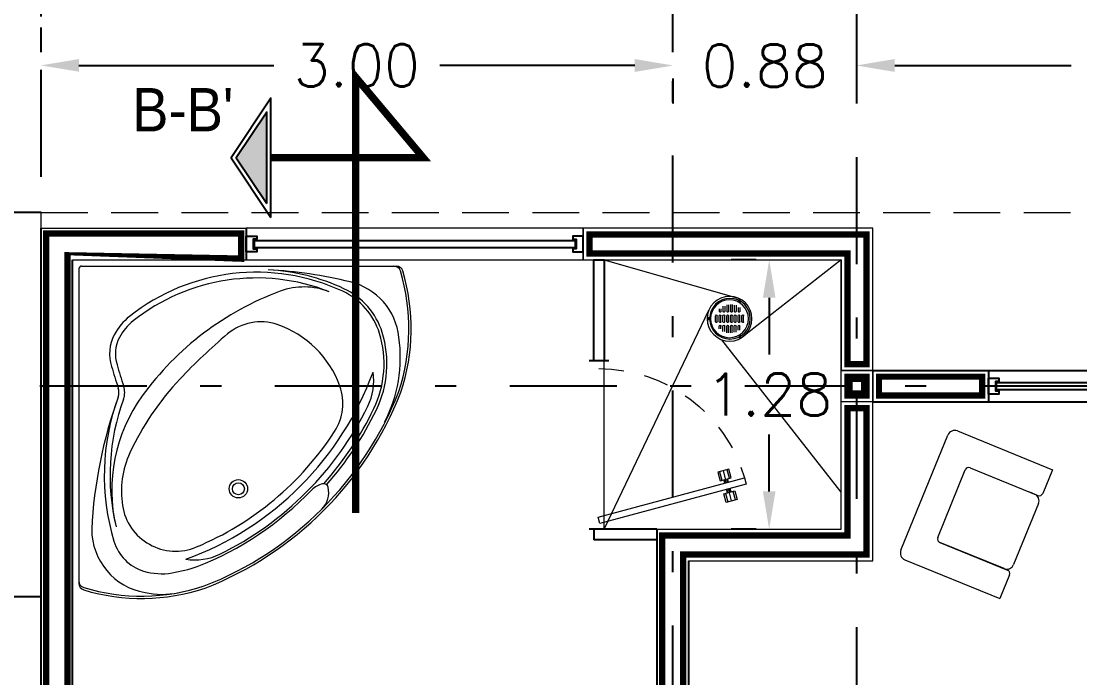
# Model space of a CAD drawing. Header units: millimetres. Extents: x 246.6 to 325.5, y -2 to 41.7.
# Drawn here: x 270.73 to 275.76, y 33.59 to 36.71 of the extents above; entities that cross this region are included whole.
import ezdxf

# ---------------------------------------------------------------- set-up
doc = ezdxf.new("R2010")
doc.units = ezdxf.units.MM
doc.header["$LTSCALE"] = 0.05
doc.header["$PDMODE"] = 35
for name, pattern in [('DASHDOT', [25.399999999999995, 12.7, -6.349999999999998, 0, -6.349999999999998]), ('DASHED', [19.049999999999997, 12.7, -6.349999999999998]), ('DASHED2', [9.524999999999995, 6.349999999999998, -3.174999999999998])]:
    doc.linetypes.add(name, pattern=pattern)
for name, color, linetype in [('Aluminio', 254, 'Continuous'), ('Cancel_1', 163, 'Continuous'), ('EJES', 1, 'DASHDOT'), ('LINEAS', 9, 'Continuous'), ('muro', 7, 'Continuous')]:
    doc.layers.add(name, color=color, linetype=linetype)
for name, color, linetype, lineweight in [('CORTES', 4, 'Continuous', 18), ('MUEBLES', 175, 'Continuous', 13), ('MUROS', 7, 'Continuous', 18), ('PUERTAS', 175, 'Continuous', 9), ('VENTANAS', 175, 'Continuous', 9), ('VOLADOS', 6, 'DASHED2', 15)]:
    doc.layers.add(name, color=color, linetype=linetype, lineweight=lineweight)
doc.styles.add('ROMANS', font='romans.shx', dxfattribs={"height": 0.2})
doc.styles.get("Standard").update_dxf_attribs({"font": 'arial.ttf'})
doc.dimstyles.get("Standard").update_dxf_attribs({"dimtxt": 0.2, "dimasz": 0.18, "dimexe": 0.18, "dimexo": 0.0625, "dimgap": 0.09, "dimtad": 0, "dimtih": 1, "dimtoh": 1, "dimzin": 0, "dimdsep": 46, "dimtxsty": 'ROMANS', "dimcen": 0.09, "dimclrd": 3, "dimclrt": 256, "dimadec": 0, "dimazin": 0, "dimtfac": 1, "dimtofl": 0, "dimtmove": 0, "dimatfit": 3, "dimfxl": 0, "dimtolj": 1, "dimtzin": 0, "dimarcsym": 0})

# ---------------------------------------------------------------- blocks, each defined once
blk = doc.blocks.new('*D44')
at = {"color": 0, "lineweight": -2, "transparency": 16777216}
for p, q in [((274.6969679762289, 36.55747065420189), (274.6969679762289, 36.67615827380275)), ((277.5219679762285, 36.18547574706405), (277.5219679762285, 36.67615827380275))]:
    blk.add_line(p, q, dxfattribs=at)
at = {"color": 3, "lineweight": -2, "transparency": 16777216}
for p, q in [((274.8769679762289, 36.49615827380275), (275.7147060714668, 36.49615827380275)), ((277.3419679762285, 36.49615827380275), (276.5042298809906, 36.49615827380275))]:
    blk.add_line(p, q, dxfattribs=at)
at = {"color": 3, "transparency": 16777216}
for points in [[(274.8769679762289, 36.52615827380275), (274.8769679762289, 36.46615827380275), (274.6969679762289, 36.49615827380275)], [(277.3419679762285, 36.52615827380275), (277.3419679762285, 36.46615827380275), (277.5219679762285, 36.49615827380275)]]:
    blk.add_solid(points, dxfattribs=at)
at = {"layer": 'DEFPOINTS', "color": 0, "transparency": 16777216}
for p in [(274.6969679762289, 36.49497065420189), (277.5219679762285, 36.49615827380275), (277.5219679762285, 36.12297574706405)]:
    blk.add_point(p, dxfattribs=at)
at = {"transparency": 16777216, "insert": (276.1094679762287, 36.49615827380275), "char_height": 0.2, "attachment_point": 5, "style": 'ROMANS'}
blk.add_mtext('\\A1;2.83', dxfattribs=at)
blk = doc.blocks.new('*D45')
at = {"color": 0, "lineweight": -2, "transparency": 16777216}
for p, q in [((270.8219679762288, 36.55865827380279), (270.8219679762288, 36.67615827380279)), ((273.821967976244, 36.55865827380279), (273.821967976244, 36.67615827380279))]:
    blk.add_line(p, q, dxfattribs=at)
at = {"color": 3, "lineweight": -2, "transparency": 16777216}
for p, q in [((271.0019679762289, 36.49615827380279), (271.9272060714746, 36.49615827380279)), ((273.641967976244, 36.49615827380279), (272.7167298809983, 36.49615827380279))]:
    blk.add_line(p, q, dxfattribs=at)
at = {"color": 3, "transparency": 16777216}
for points in [[(271.0019679762289, 36.52615827380279), (271.0019679762289, 36.46615827380279), (270.8219679762288, 36.49615827380279)], [(273.641967976244, 36.52615827380279), (273.641967976244, 36.46615827380279), (273.821967976244, 36.49615827380279)]]:
    blk.add_solid(points, dxfattribs=at)
at = {"layer": 'DEFPOINTS', "color": 0, "transparency": 16777216}
for p in [(270.8219679762288, 36.49615827380279), (270.8219679762288, 36.49615827380279), (273.821967976244, 36.49615827380279)]:
    blk.add_point(p, dxfattribs=at)
at = {"transparency": 16777216, "insert": (272.3219679762365, 36.49615827380279), "char_height": 0.2, "attachment_point": 5, "style": 'ROMANS'}
blk.add_mtext('\\A1;3.00', dxfattribs=at)
blk = doc.blocks.new('*D75')
at = {"layer": 'DEFPOINTS', "color": 0, "transparency": 16777216}
for p in [(273.821967976244, 36.49615827380279), (274.6969679762289, 36.49497065420189), (274.6969679762289, 36.27538486387154)]:
    blk.add_point(p, dxfattribs=at)
at = {"layer": 'MUROS', "color": 0, "lineweight": -2, "transparency": 16777216}
for p, q in [((274.6969679762289, 36.33788486387154), (274.6969679762289, 36.67497065420189)), ((273.821967976244, 36.43365827380279), (273.821967976244, 36.31497065420189))]:
    blk.add_line(p, q, dxfattribs=at)
at = {"layer": 'MUROS', "color": 3, "lineweight": -2, "transparency": 16777216}
for p, q in [((273.641967976244, 36.49497065420189), (273.461967976244, 36.49497065420189)), ((274.8769679762289, 36.49497065420189), (275.0569679762289, 36.49497065420189))]:
    blk.add_line(p, q, dxfattribs=at)
at = {"layer": 'MUROS', "color": 3, "transparency": 16777216}
for points in [[(273.641967976244, 36.52497065420189), (273.641967976244, 36.46497065420188), (273.821967976244, 36.49497065420189)], [(274.8769679762289, 36.52497065420189), (274.8769679762289, 36.46497065420188), (274.6969679762289, 36.49497065420189)]]:
    blk.add_solid(points, dxfattribs=at)
at = {"layer": 'MUROS', "transparency": 16777216, "insert": (274.2594679762365, 36.49497065420189), "char_height": 0.2, "attachment_point": 5, "style": 'ROMANS'}
blk.add_mtext('\\A1;0.88', dxfattribs=at)
blk = doc.blocks.new('BA-BA')
for p, q in [((-0.0084852813743055, -0.0035147186257518), (-0.9793372532965348, -0.9743666905480948)), ((0.0084852813743055, -0.0035147186257518), (0.9793372532965348, -0.9743666905480948))]:
    blk.add_line(p, q)
for radius in [0.04, 0.026]:
    blk.add_circle((-0.1949999999999363, -1.175029437251509), radius)
for centre, radius, start, end in [((0, -0.0119999999999436), 0.012, 44.99999999999933, 135), ((-0.0489999999999782, -0.4880294372514982), 0.1797860412738323, 107.4027041313563, 152.6931911842173), ((-0.02800000000002, -0.5550294372515056), 0.25, 83.3209191682605, 107.4027041313563), ((-0.1029180851869569, -1.194792449992746), 0.8941346380686018, 20.10851221009806, 83.3209191682605), ((-0.0489999999999782, -0.4880294372514982), 0.1547860412738323, 107.4027041313563, 152.6931911842173), ((-0.02800000000002, -0.5550294372515056), 0.225, 83.3209191682605, 107.4027041313563), ((-0.1029180851869569, -1.194792449992746), 0.8691346380686018, 23.61018243749341, 83.3209191682605), ((1.536759657658194, -1.381867154548444), 2, 150.7804327463845, 153.6129689028735), ((1.536759657658194, -1.381867154548444), 1.975, 150.7804327463845, 153.6129689028735), ((-0.3086138461519567, -0.4663363623656096), 0.06, 295.2101535024653, 333.6129689028734), ((-0.3086138461519567, -0.4663363623656096), 0.085, 295.2101535024653, 333.6129689028734), ((0.5688217939843981, -2.330124627544478), 2, 115.210153502465, 132.1370170086669), ((0.1391460865211229, -1.427123041442996), 1, 114.9805106190402, 151.6838555460162), ((0.1391460865211229, -1.427123041442996), 0.975, 114.9805106190402, 148.286937730608), ((-0.0947940271867083, -1.282565014345209), 0.7000000000000001, 99.0902479923896, 148.2869363569319), ((0, -1.875029437251555), 1.3, 65.25533230578897, 99.09024913751585), ((-0.1029180851869569, -1.194792449992746), 0.9066346380686018, 20.10851221009806, 41.75566451191831), ((-0.9185594145703816, -1.922925017917805), 2, 31.37108601119981, 41.75566365712214), ((0, -1.875029437251555), 1.22, 91.72165821479523, 110.1046045688653), ((0.0384566007505782, -3.154451607552913), 2.5, 85.17026886927493, 91.72166184632007), ((0.2300000000000182, -0.8875294372514873), 0.225, 26.26663835708304, 85.17025868386614), ((-0.281862843621866, -1.104994803364547), 0.4, 110.1046031343321, 143.7933551846801), ((0.4185751957509183, -0.9668472939002868), 0.3, 23.61018816998683, 65.2553275836039), ((0.0374999999999091, -0.9825294372515144), 0.4396654373670808, 334.550366154137, 26.26663835708306), ((-0.5750000000000455, -1.045029437251514), 0.28, 134.9999999999999, 215.29351267078), ((-0.4149999999999637, -1.007529437251491), 0.235, 143.7933521223417, 247.7124267084094), ((0.4549999999999273, -0.9905294372515528), 0.3, 332.1675373455565, 20.10851332542889), ((0.4549999999999273, -0.9905294372515528), 0.3125, 332.1675373455565, 20.10851332542889), ((0.5499999999999546, -1.027529437251473), 0.28, 321.2638071184727, 31.3710860111998), ((-0.9507390100218344, -0.9881948541445807), 0.03, 134.9999999999999, 208.130468182254), ((-0.5699999999999364, -1.045029437251514), 0.1944668260138365, 151.683852333515, 207.9579852990906), ((0.9507390100218344, -0.9881948541445807), 0.03, 331.8695318177461, 45.00000000000009), ((-0.9581240498609986, -0.9955798939836312), 0.03, 135.0000000000001, 208.3347642087519), ((-0.2099629421534246, -0.5921508953804278), 0.88, 208.3347642087512, 243.3426303291024), ((-0.2099629421534246, -0.5921508953804278), 0.8700000000000001, 208.1304681822534, 243.3426303291024), ((0.2099629421534246, -0.5921508953804278), 0.8700000000000001, 296.6573696708977, 331.8695318177466), ((0.2099629421534246, -0.5921508953804278), 0.88, 296.6573696708977, 331.6652357912487), ((0.9581240498609986, -0.9955798939836312), 0.03, 331.6652357912482, 44.99999999999994), ((-0.5050000000001093, -1.010529437251534), 0.2680552082490779, 207.9579858015094, 234.808828674737), ((0.3223525148941917, -0.920496268716306), 0.45, 289.2039132243111, 332.1675365095246), ((0.3223525148941917, -0.920496268716306), 0.4625, 289.2039132243111, 332.1675365095246), ((0.2313350285930937, -1.074774934108063), 0.225, 282.0927780894934, 334.550366154137), ((-0.505421064519851, -1.014055202162126), 0.355, 212.8849240710861, 236.4921479726138), ((-0.2099629421534246, -0.5921508953804278), 0.7800000000000001, 234.808828674737, 243.1677327455172), ((0, 0.00497056274844), 1.3625, 245.0409846686474, 270.2382314506305), ((-0.3727787116163199, -1.082489517742146), 0.2504203400829423, 216.1705702989169, 251.0784080659441), ((0, 0.00497056274844), 1.32924917180686, 247.7124267084093, 282.0927780894933), ((0.0056651540301118, 0.00497056274844), 1.3625, 270.0000000000001, 294.9590153313526), ((0.3784438656464317, -1.082489517742146), 0.2504203400829423, 288.9215919340559, 323.8294297010832), ((0.2690514311696006, -0.8252209627403317), 0.626, 287.9566573803984, 322.9107610656457), ((0, 0.00497056274844), 1.41, 246.5087169293655, 271.1180370996451), ((0, 0.00497056274844), 1.4, 251.0784080659441, 270.2318502157508), ((0.0056651540301118, 0.00497056274844), 1.4, 270.0000000000001, 288.9215919340559), ((0, 0.00497056274844), 1.509999999999999, 246.4096484637776, 293.6118885403213), ((0, 0.00497056274844), 1.5, 246.4096484637776, 293.5903515362225), ((0, 0.00497056274844), 1.43, 273.3568608441388, 289.2039128935764), ((0, 0.00497056274844), 1.4425, 273.5573129379921, 289.2039128935764), ((0.0275121881882115, -1.504761000174426), 0.1, 58.25723578626189, 90.00000000000092), ((0.0696007105821082, -1.436727506344595), 0.02, 328.5928161388827, 58.25723578626182), ((0.0013218733565736, -1.395038174530441), 0.1, 269.2425937344562, 328.5928161388825)]:
    blk.add_arc(centre, radius, start, end)
blk = doc.blocks.new('PLANTA ALTA$0$TAPA-CESPOL')
at = {"lineweight": -2}
for p, q in [((-1.60409836067e-05, 3.12107982102e-05), (-1.60409836066e-05, 1.81516393442e-05)), ((-1.18196721313e-05, 3.12107982102e-05), (-1.18196721312e-05, 1.81516393442e-05)), ((-6.7540983608e-06, 3.43973941899e-05), (-6.7540983607e-06, 1.81516393443e-05)), ((-2.5327868854e-06, 3.43973941899e-05), (-2.5327868853e-06, 1.81516393443e-05)), ((2.5327868851e-06, 3.49560120517e-05), (2.5327868852e-06, 1.81516393443e-05)), ((6.7540983605e-06, 3.49560120517e-05), (6.7540983606e-06, 1.81516393443e-05)), ((1.18196721311e-05, 3.30186492678e-05), (1.18196721311e-05, 1.81516393443e-05)), ((1.60409836065e-05, 3.30186492678e-05), (1.60409836065e-05, 1.81516393443e-05)), ((2.1106557377e-05, 2.80806387304e-05), (2.1106557377e-05, 1.81516393443e-05)), ((2.53278688524e-05, 2.80806387304e-05), (2.53278688524e-05, 1.81516393444e-05)), ((2.66235848642e-05, 4.66786117607e-05), (2.66235848642e-05, 4.07718798836e-05)), ((-5.11318769436e-05, 2.9533659383e-06), (-5.11318769435e-05, -2.9533659387e-06)), ((-3.46147540984e-05, 7.1762295081e-06), (-3.46147540983e-05, -7.1762295083e-06)), ((-3.0393442623e-05, 7.1762295081e-06), (-3.03934426229e-05, -7.1762295083e-06)), ((-2.53278688525e-05, 2.44037099906e-05), (-2.53278688525e-05, 1.81516393442e-05)), ((-2.53278688525e-05, 7.1762295081e-06), (-2.53278688524e-05, -7.1762295083e-06)), ((-2.32172131148e-05, 1.60409836065e-05), (-2.32172131148e-05, 1.60409836065e-05)), ((-2.32172131148e-05, 9.2868852458e-06), (-2.32172131148e-05, 9.2868852458e-06)), ((-2.11065573771e-05, 2.44037099906e-05), (-2.11065573771e-05, 1.81516393442e-05)), ((-2.11065573771e-05, 7.1762295081e-06), (-2.1106557377e-05, -7.1762295083e-06)), ((-1.60409836066e-05, 7.1762295081e-06), (-1.60409836065e-05, -7.1762295083e-06)), ((-1.39303278689e-05, 1.60409836065e-05), (-1.39303278689e-05, 1.60409836065e-05)), ((-1.39303278689e-05, 9.2868852458e-06), (-1.39303278689e-05, 9.2868852458e-06)), ((-1.18196721311e-05, 7.1762295082e-06), (-1.18196721311e-05, -7.1762295082e-06)), ((-6.7540983607e-06, 7.1762295082e-06), (-6.7540983606e-06, -7.1762295082e-06)), ((-4.643442623e-06, 1.60409836066e-05), (-4.643442623e-06, 1.60409836066e-05)), ((-4.643442623e-06, 9.2868852459e-06), (-4.643442623e-06, 9.2868852459e-06)), ((-2.5327868853e-06, 7.1762295082e-06), (-2.5327868852e-06, -7.1762295082e-06)), ((2.5327868852e-06, 7.1762295082e-06), (2.5327868853e-06, -7.1762295082e-06)), ((4.6434426229e-06, 1.60409836066e-05), (4.6434426229e-06, 1.60409836066e-05)), ((4.6434426229e-06, 9.2868852459e-06), (4.6434426229e-06, 9.2868852459e-06)), ((6.7540983607e-06, 7.1762295082e-06), (6.7540983607e-06, -7.1762295081e-06)), ((1.18196721311e-05, 7.1762295082e-06), (1.18196721312e-05, -7.1762295081e-06)), ((1.39303278688e-05, 9.286885246e-06), (1.39303278688e-05, 9.286885246e-06)), ((1.60409836065e-05, 7.1762295083e-06), (1.60409836066e-05, -7.1762295081e-06)), ((2.1106557377e-05, 7.1762295083e-06), (2.11065573771e-05, -7.1762295081e-06)), ((2.32172131147e-05, 9.286885246e-06), (2.32172131147e-05, 9.286885246e-06)), ((2.53278688524e-05, 7.1762295083e-06), (2.53278688525e-05, -7.1762295081e-06)), ((3.03934426229e-05, 7.1762295083e-06), (3.0393442623e-05, -7.1762295081e-06)), ((3.25040983606e-05, 9.286885246e-06), (3.25040983606e-05, 9.286885246e-06)), ((3.46147540983e-05, 7.1762295083e-06), (3.46147540984e-05, -7.1762295081e-06)), ((-3.25040983606e-05, -9.286885246e-06), (-3.25040983606e-05, -9.286885246e-06)), ((-2.53278688524e-05, -2.44037099907e-05), (-2.53278688524e-05, -1.81516393443e-05)), ((-2.32172131147e-05, -1.60409836066e-05), (-2.32172131147e-05, -1.60409836066e-05)), ((-2.1106557377e-05, -2.44037099907e-05), (-2.1106557377e-05, -1.81516393443e-05)), ((-1.60409836065e-05, -3.12107982103e-05), (-1.60409836065e-05, -1.81516393443e-05)), ((-1.39303278688e-05, -9.286885246e-06), (-1.39303278688e-05, -9.286885246e-06)), ((-1.39303278688e-05, -1.60409836066e-05), (-1.39303278688e-05, -1.60409836066e-05)), ((-1.18196721311e-05, -3.12107982102e-05), (-1.18196721311e-05, -1.81516393443e-05)), ((-6.7540983605e-06, -3.43973941899e-05), (-6.7540983606e-06, -1.81516393443e-05)), ((-4.6434426229e-06, -9.2868852459e-06), (-4.6434426229e-06, -9.2868852459e-06)), ((-4.6434426229e-06, -1.60409836066e-05), (-4.6434426229e-06, -1.60409836066e-05)), ((-2.5327868851e-06, -3.43973941899e-05), (-2.5327868852e-06, -1.81516393443e-05)), ((2.5327868854e-06, -3.49560120517e-05), (2.5327868853e-06, -1.81516393442e-05)), ((4.643442623e-06, -9.2868852458e-06), (4.643442623e-06, -9.2868852458e-06)), ((4.643442623e-06, -1.60409836065e-05), (4.643442623e-06, -1.60409836065e-05)), ((6.7540983608e-06, -3.49560120517e-05), (6.7540983607e-06, -1.81516393442e-05)), ((1.18196721313e-05, -3.30186492677e-05), (1.18196721312e-05, -1.81516393442e-05)), ((1.39303278689e-05, -9.2868852458e-06), (1.39303278689e-05, -9.2868852458e-06)), ((1.60409836067e-05, -3.30186492677e-05), (1.60409836066e-05, -1.81516393442e-05)), ((2.11065573772e-05, -2.80806387303e-05), (2.11065573771e-05, -1.81516393442e-05)), ((2.32172131148e-05, -9.2868852458e-06), (2.32172131148e-05, -9.2868852458e-06)), ((2.53278688526e-05, -2.80806387302e-05), (2.53278688525e-05, -1.81516393442e-05)), ((3.25040983607e-05, -9.2868852458e-06), (3.25040983607e-05, -9.2868852458e-06)), ((2.54358954481e-05, -4.17902176489e-05), (2.54358954482e-05, -4.7696949526e-05))]:
    blk.add_line(p, q, dxfattribs=at)
blk.add_circle((0, 0), 5.5e-05)
for centre, radius in [((0, 0), 4.650000000000001e-05), ((2.65278236316e-05, 4.37252458222e-05), 2.9549180328e-06), ((-5.12276381761e-05, -2e-16), 2.9549180328e-06), ((2.53401342156e-05, -4.47435835875e-05), 2.9549180328e-06)]:
    blk.add_circle(centre, radius, dxfattribs=at)
for centre, radius, start, end in [((2.1106557377e-06, 4.124319936e-07), 3.75696721311e-05, 289.4712206346897, 289.4712206346897), ((2.1106557377e-06, 4.124319936e-07), 3.75696721311e-05, 306.5296072299346, 306.5296072299346), ((2.1106557377e-06, 4.124319936e-07), 3.75696721311e-05, 243.1034536968756, 243.1034536968756), ((2.1106557377e-06, 4.124319936e-07), 3.75696721311e-05, 274.0960437583539, 274.0960437583539), ((2.1106557377e-06, 4.124319936e-07), 3.75696721311e-05, 259.0194245725862, 259.0194245725862), ((2.1106557377e-06, 4.124319936e-07), 3.75696721311e-05, 224.4153085973949, 224.4153085973949), ((2.1106557377e-06, -4.124319936e-07), 3.75696721311e-05, 116.8965463035257, 116.8965463035257), ((2.1106557377e-06, -4.124319936e-07), 3.75696721311e-05, 100.980575427812, 100.980575427812), ((2.1106557377e-06, -4.124319936e-07), 3.75696721311e-05, 85.90395624204943, 85.90395624204943), ((2.1106557377e-06, -4.124319936e-07), 3.75696721311e-05, 70.52877936570893, 70.52877936570893), ((2.1106557377e-06, -4.124319936e-07), 3.75696721311e-05, 53.47039277046697, 53.47039277046697), ((2.1106557377e-06, -4.124319936e-07), 3.75696721311e-05, 135.5846914030081, 135.5846914030081), ((-3.25040983607e-05, 7.1762295081e-06), 2.1106557377e-06, 90.00000000020029, 180.0000000002003), ((-3.25040983607e-05, 7.1762295081e-06), 2.1106557377e-06, 2.002986e-10, 90.00000000020029), ((-2.32172131148e-05, 1.81516393442e-05), 2.1106557377e-06, 180.0000000002003, 270.0000000002003), ((-2.32172131147e-05, 7.1762295081e-06), 2.1106557377e-06, 90.00000000020029, 180.0000000002003), ((-2.32172131148e-05, 1.81516393442e-05), 2.1106557377e-06, 270.0000000002003, 2.002986e-10), ((-2.32172131147e-05, 7.1762295081e-06), 2.1106557377e-06, 2.002986e-10, 90.00000000020029), ((-1.39303278689e-05, 1.81516393442e-05), 2.1106557377e-06, 180.0000000002003, 270.0000000002003), ((-1.39303278688e-05, 7.1762295082e-06), 2.1106557377e-06, 90.00000000020029, 180.0000000002003), ((-1.39303278689e-05, 1.81516393442e-05), 2.1106557377e-06, 270.0000000002003, 2.002986e-10), ((-1.39303278688e-05, 7.1762295082e-06), 2.1106557377e-06, 2.002986e-10, 90.00000000020029), ((-4.643442623e-06, 1.81516393443e-05), 2.1106557377e-06, 180.0000000002003, 270.0000000002003), ((-4.6434426229e-06, 7.1762295082e-06), 2.1106557377e-06, 90.00000000020029, 180.0000000002003), ((-4.643442623e-06, 1.81516393443e-05), 2.1106557377e-06, 270.0000000002003, 2.002986e-10), ((-4.6434426229e-06, 7.1762295082e-06), 2.1106557377e-06, 2.002986e-10, 90.00000000020029), ((4.6434426229e-06, 1.81516393443e-05), 2.1106557377e-06, 180.0000000002003, 270.0000000002003), ((4.6434426229e-06, 7.1762295082e-06), 2.1106557377e-06, 90.00000000020029, 180.0000000002003), ((4.6434426229e-06, 1.81516393443e-05), 2.1106557377e-06, 270.0000000002003, 2.002986e-10), ((4.6434426229e-06, 7.1762295082e-06), 2.1106557377e-06, 2.002986e-10, 90.00000000020029), ((1.39303278688e-05, 1.81516393443e-05), 2.1106557377e-06, 180.0000000002003, 270.0000000002003), ((1.39303278688e-05, 7.1762295083e-06), 2.1106557377e-06, 90.00000000020029, 180.0000000002003), ((1.39303278688e-05, 1.81516393443e-05), 2.1106557377e-06, 270.0000000002003, 2.002986e-10), ((1.39303278688e-05, 7.1762295083e-06), 2.1106557377e-06, 2.002986e-10, 90.00000000020029), ((2.32172131147e-05, 1.81516393444e-05), 2.1106557377e-06, 180.0000000002003, 270.0000000002003), ((2.32172131147e-05, 7.1762295083e-06), 2.1106557377e-06, 90.00000000020029, 180.0000000002003), ((2.32172131147e-05, 1.81516393444e-05), 2.1106557377e-06, 270.0000000002003, 2.002986e-10), ((2.32172131147e-05, 7.1762295083e-06), 2.1106557377e-06, 2.002986e-10, 90.00000000020029), ((3.25040983606e-05, 7.1762295083e-06), 2.1106557377e-06, 90.00000000020029, 180.0000000002003), ((3.25040983606e-05, 7.1762295083e-06), 2.1106557377e-06, 2.002986e-10, 90.00000000020029), ((-3.25040983606e-05, -7.1762295083e-06), 2.1106557377e-06, 180.0000000002003, 270.0000000002003), ((-3.25040983606e-05, -7.1762295083e-06), 2.1106557377e-06, 270.0000000002003, 2.002986e-10), ((-2.32172131147e-05, -7.1762295083e-06), 2.1106557377e-06, 180.0000000002003, 270.0000000002003), ((-2.32172131147e-05, -1.81516393443e-05), 2.1106557377e-06, 90.00000000020029, 180.0000000002003), ((-2.32172131147e-05, -7.1762295083e-06), 2.1106557377e-06, 270.0000000002003, 2.002986e-10), ((-2.32172131147e-05, -1.81516393443e-05), 2.1106557377e-06, 2.002986e-10, 90.00000000020029), ((-1.39303278688e-05, -7.1762295082e-06), 2.1106557377e-06, 180.0000000002003, 270.0000000002003), ((-1.39303278688e-05, -1.81516393443e-05), 2.1106557377e-06, 90.00000000020029, 180.0000000002003), ((-1.39303278688e-05, -7.1762295082e-06), 2.1106557377e-06, 270.0000000002003, 2.002986e-10), ((-1.39303278688e-05, -1.81516393443e-05), 2.1106557377e-06, 2.002986e-10, 90.00000000020029), ((-4.6434426229e-06, -7.1762295082e-06), 2.1106557377e-06, 180.0000000002003, 270.0000000002003), ((-4.6434426229e-06, -1.81516393443e-05), 2.1106557377e-06, 90.00000000020029, 180.0000000002003), ((-4.6434426229e-06, -7.1762295082e-06), 2.1106557377e-06, 270.0000000002003, 2.002986e-10), ((-4.6434426229e-06, -1.81516393443e-05), 2.1106557377e-06, 2.002986e-10, 90.00000000020029), ((4.6434426229e-06, -7.1762295082e-06), 2.1106557377e-06, 180.0000000002003, 270.0000000002003), ((4.643442623e-06, -1.81516393442e-05), 2.1106557377e-06, 90.00000000020029, 180.0000000002003), ((4.6434426229e-06, -7.1762295082e-06), 2.1106557377e-06, 270.0000000002003, 2.002986e-10), ((4.643442623e-06, -1.81516393442e-05), 2.1106557377e-06, 2.002986e-10, 90.00000000020029), ((1.39303278689e-05, -7.1762295081e-06), 2.1106557377e-06, 180.0000000002003, 270.0000000002003), ((1.39303278689e-05, -1.81516393442e-05), 2.1106557377e-06, 90.00000000020029, 180.0000000002003), ((1.39303278689e-05, -7.1762295081e-06), 2.1106557377e-06, 270.0000000002003, 2.002986e-10), ((1.39303278689e-05, -1.81516393442e-05), 2.1106557377e-06, 2.002986e-10, 90.00000000020029), ((2.32172131148e-05, -7.1762295081e-06), 2.1106557377e-06, 180.0000000002003, 270.0000000002003), ((2.32172131148e-05, -1.81516393442e-05), 2.1106557377e-06, 90.00000000020029, 180.0000000002003), ((2.32172131148e-05, -7.1762295081e-06), 2.1106557377e-06, 270.0000000002003, 2.002986e-10), ((2.32172131148e-05, -1.81516393442e-05), 2.1106557377e-06, 2.002986e-10, 90.00000000020029), ((3.25040983607e-05, -7.1762295081e-06), 2.1106557377e-06, 180.0000000002003, 270.0000000002003), ((3.25040983607e-05, -7.1762295081e-06), 2.1106557377e-06, 270.0000000002003, 2.002986e-10)]:
    blk.add_arc(centre, radius, start, end, dxfattribs=at)
blk = doc.blocks.new('coladera de regadera 15cm')
at = {"layer": 'MUEBLES'}
blk.add_circle((1.998909572655676, 2.000041835191172), 0.065, dxfattribs=at)
at = {"layer": 'MUEBLES', "xscale": 1300, "yscale": 1300, "zscale": 1300, "rotation": 180}
blk.add_blockref('PLANTA ALTA$0$TAPA-CESPOL', (2.000342134863561, 1.999860549362776), dxfattribs=at)
blk = doc.blocks.new('Puerta_86 cm')
at = {"layer": 'LINEAS'}
for p, q in [((-237.9472040332324, 215.2072482401332), (-237.9472040332324, 215.1072482401332)), ((-237.0872040332325, 215.2072482401332), (-237.0872040332325, 215.1072482401332))]:
    blk.add_line(p, q, dxfattribs=at)
at = {"layer": 'PUERTAS'}
for p, q in [((-237.8020445807231, 215.8339827997744), (-237.7413406709745, 215.817717236179)), ((-237.7088207193234, 215.8090035413958), (-237.6481168095749, 215.7927379778005))]:
    blk.add_line(p, q, dxfattribs=at)
for points in [[(-237.6842994987902, 215.9005179822894), (-237.7168194504414, 215.9092316770723), (-237.9171453913508, 215.1616050875246), (-237.8846254396997, 215.1528913927418)], [(-237.7511393369734, 215.8505240136803), (-237.7944992725083, 215.8621422733907), (-237.8095898889382, 215.8058233261571), (-237.7662299534033, 215.7942050664466)], [(-237.6839314368942, 215.8325157111286), (-237.6405715013595, 215.8208974514175), (-237.6556621177901, 215.7645785041841), (-237.6990220533248, 215.7761967638951)]]:
    blk.add_lwpolyline(points, close=True, dxfattribs=at)
for points in [[(-237.7968286439136, 215.853448940954), (-237.7534687083789, 215.841830681243)], [(-237.7639005819974, 215.8028983988827), (-237.8072605175322, 215.8145166585937)], [(-237.7611997479267, 215.8129780488578), (-237.7438557737127, 215.8083307449737)], [(-237.7605009365049, 215.8155860485889), (-237.743156962291, 215.8109387447046)], [(-237.7568683538718, 215.8291430315381), (-237.7395243796579, 215.8244957276539)], [(-237.75616954245, 215.8317510312691), (-237.7388255682361, 215.8271037273849)], [(-237.7113358220615, 215.7996170501909), (-237.6939918478478, 215.7949697463068)], [(-237.7106370106398, 215.8022250499219), (-237.693293036426, 215.7975777460376)], [(-237.7070044280067, 215.8157820328711), (-237.6896604537928, 215.8111347289869)], [(-237.7063056165849, 215.8183900326021), (-237.688961642371, 215.8137427287179)], [(-237.653332746384, 215.7732718366207), (-237.6966926819188, 215.7848900963316)], [(-237.6862608083002, 215.823822378692), (-237.6429008727655, 215.8122041189809)]]:
    blk.add_lwpolyline(points, dxfattribs=at)
at = {"layer": 'PUERTAS', "linetype": 'DASHED', "ltscale": 0.2}
blk.add_arc((-237.9008854155252, 215.1572482401332), 0.77400000000002, 0, 73.75378770183711, dxfattribs=at)
blk = doc.blocks.new('*D255')
at = {"layer": 'DEFPOINTS', "color": 0, "ltscale": 0.5, "transparency": 16777216}
for p in [(274.2803600222999, 35.57261668861107), (274.2803600222999, 34.29261668861108), (274.2803600222999, 34.29261668861108)]:
    blk.add_point(p, dxfattribs=at)
at = {"layer": 'MUROS', "color": 0, "lineweight": -2, "ltscale": 0.5, "transparency": 16777216}
for p, q in [((274.2178600222999, 35.57261668861107), (274.1003600222999, 35.57261668861107)), ((274.2178600222999, 34.29261668861108), (274.1003600222999, 34.29261668861108))]:
    blk.add_line(p, q, dxfattribs=at)
at = {"layer": 'MUROS', "color": 3, "lineweight": -2, "ltscale": 0.5, "transparency": 16777216}
for p, q in [((274.2803600222999, 35.39261668861107), (274.2803600222999, 35.12261668861107)), ((274.2803600222999, 34.47261668861108), (274.2803600222999, 34.74261668861108))]:
    blk.add_line(p, q, dxfattribs=at)
at = {"layer": 'MUROS', "color": 3, "ltscale": 0.5, "transparency": 16777216}
for points in [[(274.2503600222999, 35.39261668861107), (274.3103600222998, 35.39261668861107), (274.2803600222999, 35.57261668861107)], [(274.2503600222999, 34.47261668861108), (274.3103600222998, 34.47261668861108), (274.2803600222999, 34.29261668861108)]]:
    blk.add_solid(points, dxfattribs=at)
at = {"layer": 'MUROS', "ltscale": 0.5, "transparency": 16777216, "insert": (274.2803600222999, 34.93261668861113), "char_height": 0.2, "attachment_point": 5, "style": 'ROMANS'}
blk.add_mtext('\\A1;1.28', dxfattribs=at)

msp = doc.modelspace()

# ---------------------------------------------------------------- hatches: boundary and pattern name
at = {"layer": 'MUROS'}
msp.add_hatch(color=7, dxfattribs=at).paths.add_polyline_path([(271.8940493925085, 35.84027332968187), (271.8940493925085, 36.27428134211447), (271.7493800550308, 36.05727733589818)])

# ---------------------------------------------------------------- linework, layer by layer
msp.add_lwpolyline([(271.9140493925084, 35.77421781692723), (271.9140493925084, 36.34033685486911), (271.7253430465278, 36.05727733589818)], close=True)
at = {"color": 7}
msp.add_lwpolyline([(271.8940493925085, 35.84027332968187), (271.8940493925085, 36.27428134211447), (271.7493800550308, 36.05727733589818)], close=True, dxfattribs=at)
at = {"layer": 'Aluminio'}
for points in [[(271.7969679762324, 35.68511668861184), (271.8469017207154, 35.68511668861184), (271.8469017207154, 35.67011668861182), (271.8301774935825, 35.67011668861182), (271.8301774935825, 35.62511668861183), (271.8469017207154, 35.62511668861183), (271.8469017207154, 35.61011668861185), (271.7969679762324, 35.61011668861185)], [(273.3969679762325, 35.68511668861183), (273.3470342317493, 35.68511668861183), (273.3470342317493, 35.67011668861182), (273.3637584588822, 35.67011668861182), (273.3637584588822, 35.62511668861183), (273.3470342317493, 35.62511668861183), (273.3470342317493, 35.61011668861184), (273.3969679762323, 35.61011668861184)], [(275.3219679762284, 35.01011668861103), (275.3719017207115, 35.01011668861103), (275.3719017207115, 34.99511668861101), (275.3551774935786, 34.99511668861101), (275.3551774935786, 34.95011668861103), (275.3719017207115, 34.95011668861103), (275.3719017207115, 34.93511668861105), (275.3219679762284, 34.93511668861105)]]:
    msp.add_lwpolyline(points, close=True, dxfattribs=at)
at = {"layer": 'Cancel_1'}
for p, q in [((271.7969679762324, 35.72261668861093), (271.7969679762324, 35.57361668861093)), ((275.3219679762284, 35.04711668861103), (275.3219679762284, 34.89811668861103))]:
    msp.add_line(p, q, dxfattribs=at)
at = {"layer": 'Cancel_1', "color": 4}
for p, q in [((273.7469679762443, 34.29261668861098), (273.4469679762443, 34.29261668861098)), ((273.4469679762443, 34.29261668861098), (273.4469679762443, 34.24261668861097)), ((273.7469679762443, 34.24261668861098), (273.4469679762443, 34.24261668861097))]:
    msp.add_line(p, q, dxfattribs=at)
at = {"layer": 'Cancel_1'}
for points in [[(271.8351774935825, 35.66511668861182), (273.3587584588822, 35.66511668861182), (273.3587584588822, 35.63011668861184), (271.8351774935825, 35.63011668861183)], [(275.3601774935786, 34.99011668861102), (277.4837584588784, 34.99011668861135), (277.4837584588784, 34.95511668861136), (275.3601774935786, 34.95511668861102)]]:
    msp.add_lwpolyline(points, close=True, dxfattribs=at)
at = {"layer": 'Cancel_1', "color": 4}
msp.add_lwpolyline([(273.4969679762443, 35.09261668861097), (273.4469679762443, 35.09261668861097), (273.4469679762443, 35.57261668861101), (273.4969679762443, 35.57261668861101)], close=True, dxfattribs=at)
at = {"layer": 'CORTES', "linetype": 'DASHDOT', "ltscale": 0.5, "const_width": 0.035}
msp.add_lwpolyline([(272.3161864276616, 34.3703480809187), (272.3161864276615, 36.44029955745768), (272.6375802325049, 36.05727733589818), (271.9140493925084, 36.05727733589818)], dxfattribs=at)
at = {"layer": 'EJES', "ltscale": 0.8}
for p, q in [((273.821967976244, 27.74761668861071), (273.821967976244, 38.07237267907945)), ((274.6969679762288, 29.97261668861109), (274.6969679762289, 38.07237267907945)), ((270.8219679762288, 35.96684130392028), (270.8219679762288, 37.9214897580725)), ((270.8219679762288, 35.79761668861046), (269.2914653261257, 35.79761668861046)), ((281.3683482231122, 34.97261668861155), (267.9984794257233, 34.97261668861064)), ((270.8219679762288, 33.97261668861065), (267.5467351060993, 33.97261668861066))]:
    msp.add_line(p, q, dxfattribs=at)
at = {"layer": 'MUEBLES'}
for p, q in [((273.4969679762443, 35.57261668861101), (274.1382970459005, 35.3883081993423)), ((273.4969679762443, 34.29261668861104), (273.4969679762443, 35.572616688611)), ((274.6219679762289, 35.57261668861111), (274.1487558544607, 35.20273685322172)), ((273.4969679762443, 34.29261668861104), (273.9936042409234, 35.33296298335733)), ((274.6219679762283, 34.46911359599778), (274.0560990781637, 35.1925333729418)), ((275.1744082644996, 34.75964080153103), (275.6253240100413, 34.57587715849061)), ((274.9059324559088, 34.19301796033731), (275.129074022458, 34.74055850849518)), ((275.0807064368238, 34.2532429987112), (275.2119661818527, 34.5753256740982)), ((275.2346333028734, 34.58486682061617), (275.5567159782605, 34.45360707558724)), ((275.6253240100413, 34.57587715849061), (275.5793830992812, 34.46314822210517)), ((275.516334290795, 34.4700639992457), (275.5567159782605, 34.45360707558727)), ((275.5596941375269, 34.41483582079714), (275.4415603670009, 34.12496141294881)), ((275.3962261249593, 34.10587911991301), (275.0902475833416, 34.23057587769047)), ((275.0902475833416, 34.23057587769043), (275.4123302587287, 34.09931613266154)), ((274.9250147489446, 34.14768371829575), (275.3759304944865, 33.96392007525532)), ((275.4218714052466, 34.07664901164073), (275.3759304944865, 33.96392007525532))]:
    msp.add_line(p, q, dxfattribs=at)
for centre, radius, start, end in [((275.1612822899966, 34.72743253399233), 0.03478022001792, 67.82741788386616, 157.8274178838658), ((275.228070315622, 34.56876268684677), 0.01739011000896, 67.82741788386616, 157.8274178838658), ((275.5274858699882, 34.42796179530005), 0.03478022001792, 337.8274178838659, 67.82741788386616), ((275.5632789655119, 34.46971120935662), 0.01739011000896, 247.8274178838661, 337.8274178838659), ((275.0968105705932, 34.24668001145976), 0.01739011000896, 157.8274178838658, 247.8274178838661), ((274.9381407234476, 34.17989198583442), 0.03478022001792, 157.8274178838658, 247.8274178838661), ((275.4093520994622, 34.13808738745173), 0.03478022001792, 247.8274178838661, 337.8274178838659), ((275.4057672714772, 34.08321199889219), 0.01739011000896, 337.8274178838659, 67.82741788386616)]:
    msp.add_arc(centre, radius, start, end, dxfattribs=at)
at = {"layer": 'muro'}
for p, q in [((270.8219679762288, 27.77711668862062), (270.8219679762288, 35.72261668861093)), ((270.9719679762361, 32.7976166886107), (270.9719679762358, 35.57261668861084)), ((274.7719679762288, 35.04761668861046), (279.9719679762285, 35.04761668861045)), ((274.7719679762288, 34.89761668861098), (279.3219679762278, 34.89761668861141)), ((273.7469679762443, 34.29261668861108), (273.7469679762443, 30.14761668860501)), ((273.8969679762441, 34.14261668861108), (273.8969679762574, 28.79711668861151))]:
    msp.add_line(p, q, dxfattribs=at)
at = {"layer": 'MUROS', "ltscale": 0.5}
for p, q in [((270.8219679762288, 35.72261668861091), (271.7969679762324, 35.72261668861114)), ((270.9719679762341, 35.72261668861093), (271.1219679762343, 35.72261668861096)), ((274.7719679762288, 35.04761668861045), (274.7719679762288, 35.7226166886111)), ((270.9719679762358, 35.57261668861084), (271.7969679762324, 35.57261668861084)), ((274.6219679762289, 35.04761668861045), (274.6219679762289, 35.57261668861111)), ((274.7719679762288, 35.04761668861046), (274.6219679762289, 35.04761668861045)), ((274.7719679762288, 35.04761668861045), (274.7719679762288, 34.89761668861098)), ((274.6219679762289, 34.29261668861109), (274.6219679762289, 34.92261668860702)), ((274.6219679762289, 34.29261668861108), (274.6219679762289, 34.89761668861096)), ((274.7719679762288, 34.14261668861108), (274.7719679762288, 34.89761668861098)), ((273.7469679762443, 34.29261668861108), (274.6219679762289, 34.29261668861108)), ((273.8969679762441, 34.14261668861108), (274.7719679762288, 34.14261668861108))]:
    msp.add_line(p, q, dxfattribs=at)
at = {"layer": 'MUROS'}
for p, q in [((271.7969679762323, 35.72311668861094), (271.7969679762324, 35.57311668861093)), ((275.3219679762283, 35.04761668861104), (275.3219679762285, 34.89761668861103)), ((270.8219679762286, 33.89761668861047), (270.821967976229, 27.77711668862062))]:
    msp.add_line(p, q, dxfattribs=at)
at = {"layer": 'MUROS', "const_width": 0.03}
for points in [[(271.7719679762322, 35.69761668861094), (270.8469679762288, 35.69761668861094), (270.8469679762289, 27.77711668862062), (270.9469679762367, 27.77711668862063), (270.9469679762364, 30.05262426321204), (270.9469679762364, 30.05262426321204), (270.9469679762363, 32.72261668861067), (270.9469679762362, 32.72261668861074), (270.9469679762362, 32.7726166886107), (270.9469679762362, 32.77261668861068), (270.9469679762283, 35.59761668861083), (271.7719679762323, 35.59811668861023)], [(274.7419679762289, 35.6926166886111), (273.4269679762323, 35.69261668861101), (273.4269679762323, 35.60261668861101), (274.6519679762288, 35.60261668861109), (274.6519679762288, 35.07761668861045), (274.7419679762289, 35.07761668861045)], [(274.8019679762288, 35.01761668861045), (275.2919679762284, 35.01761668861045), (275.2919679762284, 34.92811668861103), (274.8019679762288, 34.92811668861103)], [(274.7419679762289, 34.86761668861098), (274.7419679762289, 34.17261668861108), (273.871967976244, 34.17261668861108), (273.8719679762575, 28.82123117942007), (273.7719679762578, 28.82123117942007), (273.7719679762444, 30.12261668860502), (273.7719679762445, 30.12261668860502), (273.7719679762444, 32.5226166886108), (273.772333684122, 32.5226166886108), (273.772333684122, 32.57261668861078), (273.7719679762445, 32.57261668861081), (273.7719679762445, 34.26261668861108), (274.6519679762288, 34.26261668861108), (274.6519679762288, 34.86761668861098)]]:
    msp.add_lwpolyline(points, close=True, dxfattribs=at)
at = {"layer": 'MUROS', "ltscale": 0.5}
for points in [[(274.7719679762288, 35.7226166886111), (273.3969679762323, 35.72261668861101), (273.3969679762323, 35.57261668861101), (274.6219679762289, 35.57261668861109), (274.6219679762289, 35.04761668861045), (274.7719679762288, 35.04761668861045)], [(274.6219679762289, 35.04761668861045), (274.7719679762288, 35.04761668861045), (274.7719679762288, 34.89761668861098), (274.6219679762289, 34.89761668861098)], [(274.7719679762288, 35.04761668861045), (275.3219679762284, 35.04761668861045), (275.3219679762284, 34.89811668861103), (274.7719679762288, 34.89811668861103)]]:
    msp.add_lwpolyline(points, close=True, dxfattribs=at)
at = {"layer": 'MUROS', "color": 9, "ltscale": 0.5, "const_width": 0.04}
msp.add_lwpolyline([(274.6569679762289, 35.01261668861046), (274.7369679762288, 35.01261668861046), (274.7369679762288, 34.93261668861098), (274.6569679762289, 34.93261668861098)], close=True, dxfattribs=at)
at = {"layer": 'VENTANAS'}
for points in [[(271.7969679762324, 35.57261668861104), (273.3969679762323, 35.57261668861123), (273.3969679762323, 35.72261668861093), (271.7969679762324, 35.72261668861042)], [(275.3219679762285, 34.89761668861103), (277.5219679762285, 34.89761668861107), (277.5219679762285, 35.04761668861045), (275.3219679762285, 35.04761668861041)]]:
    msp.add_lwpolyline(points, close=True, dxfattribs=at)
at = {"layer": 'VOLADOS', "ltscale": 0.7}
for p, q in [((270.8219679762288, 35.04761668861046), (270.8219679762288, 35.79761668861046)), ((270.8219679762288, 35.79761668861046), (280.7219679762981, 35.79761668861047))]:
    msp.add_line(p, q, dxfattribs=at)

# ---------------------------------------------------------------- block references
at = {"layer": 'Cancel_1', "color": 4, "xscale": -0.9302325581396228, "yscale": 0.9302325581396228, "zscale": 0.9302325581396228, "rotation": 270}
msp.add_blockref('Puerta_86 cm', (73.32569054354335, 255.6388529986156), dxfattribs=at)
at = {"layer": 'MUEBLES', "ltscale": 0.5, "xscale": 1.088067421652227, "yscale": 1.088067421652227, "zscale": 1.088067421652227, "rotation": 45.00000000001229}
msp.add_blockref('BA-BA', (271.0054826948615, 35.53910196998502), dxfattribs=at)
at = {"layer": 'MUROS', "xscale": -1.486947328327153, "yscale": 1.486947328327153, "zscale": 1.486947328327153}
msp.add_blockref('coladera de regadera 15cm', (277.0663713694045, 32.31892938770653), dxfattribs=at)

# ---------------------------------------------------------------- texts
at = {"layer": 'LINEAS', "color": 7, "width": 0.9}
msp.add_text("B-B'", height=0.2058861766568494, dxfattribs=at).set_placement((271.2545073328882, 36.1826230833473))

# ---------------------------------------------------------------- dimensions: what is measured, and where the dimension line sits
for base, p1, p2, picture, middle in [((270.8219679762288, 36.49615827380279), (273.821967976244, 36.49615827380279), (270.8219679762288, 36.49615827380279), '*D45', (272.3219679762365, 36.49615827380279)), ((277.5219679762285, 36.49615827380275), (274.6969679762289, 36.49497065420189), (277.5219679762285, 36.12297574706405), '*D44', (276.1094679762287, 36.49615827380275))]:
    dim = msp.add_linear_dim(base=base, p1=p1, p2=p2, dimstyle='Standard')
    dim.commit()
    dim.dimension.update_dxf_attribs({"geometry": picture, "text_midpoint": middle})
at = {"layer": 'MUROS'}
dim = msp.add_linear_dim(base=(274.6969679762289, 36.49497065420189), p1=(273.821967976244, 36.49615827380279), p2=(274.6969679762289, 36.27538486387154), dimstyle='Standard', dxfattribs=at)
dim.commit()
dim.dimension.update_dxf_attribs({"geometry": '*D75', "text_midpoint": (274.2594679762365, 36.49497065420189)})
at = {"layer": 'MUROS', "ltscale": 0.5}
dim = msp.add_linear_dim(base=(274.2803600222999, 34.29261668861108), p1=(274.2803600222999, 35.57261668861107), p2=(274.2803600222999, 34.29261668861108), angle=90, dimstyle='Standard', override={"dimtfillclr": 3}, dxfattribs=at)
dim.commit()
dim.dimension.update_dxf_attribs({"geometry": '*D255', "text_midpoint": (274.2803600222999, 34.93261668861113)})

doc.saveas('drawing.dxf')
